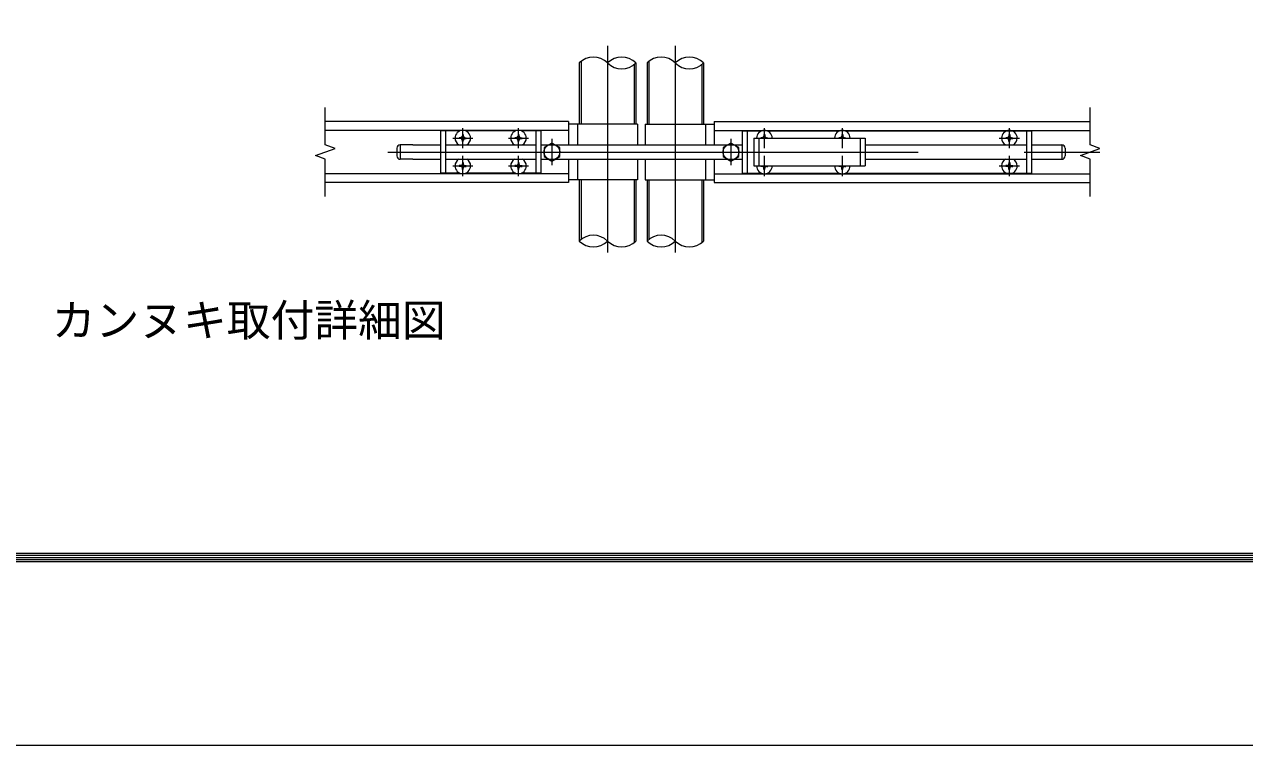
# Model space of a CAD drawing. Units: millimetres, scale not verified. Extents: x -6300 to 6300, y -4455 to 4455.
# Drawn here: x -3955 to -1763, y -4455 to -3159 of the extents above; entities that cross this region are included whole.
import ezdxf
from ezdxf.enums import TextEntityAlignment as Align

# ---------------------------------------------------------------- set-up
doc = ezdxf.new("R2010")
doc.units = ezdxf.units.MM
doc.header["$LTSCALE"] = 30
doc.linetypes.add('DASHED', pattern=[7.5, 6, -1.5])
doc.linetypes.add('USER1', pattern=[50.8, 31.75, -6.35, 6.35, -6.35])
for name, color, linetype, lineweight in [('0-1_D-TTL', 7, 'Continuous', 9), ('0-2_D-TTL-TXT', 7, 'Continuous', 13), ('0-3_D-BMK', 2, 'USER1', 13), ('0-4_D-STR1', 1, 'Continuous', 18), ('0-5_D-STR3', 3, 'Continuous', 13), ('0-9_D-STR-DIM', 7, 'Continuous', 9)]:
    doc.layers.add(name, color=color, linetype=linetype, lineweight=lineweight)
doc.styles.add('ＭＳ ゴシック', font='')
doc.styles.get('ＭＳ ゴシック').set_extended_font_data('MS Gothic')

msp = doc.modelspace()

# ---------------------------------------------------------------- linework, layer by layer
at = {"layer": '0-1_D-TTL', "color": 2, "lineweight": 18}
msp.add_lwpolyline([(-6299.95, 4455), (6300.05, 4455), (6300.05, -4455), (-6299.95, -4455)], close=True, dxfattribs=at)
at = {"layer": '0-1_D-TTL'}
for points in [[(-5894.95, 4125), (5895.05, 4125), (5895.05, -4125), (-5894.95, -4125)], [(-5891.2, 4121.25), (5891.3, 4121.25), (5891.3, -4121.25), (-5891.2, -4121.25)], [(-5887.45, 4117.5), (5887.55, 4117.5), (5887.55, -4117.5), (-5887.45, -4117.5)], [(-5883.7, 4113.75), (5883.8, 4113.75), (5883.8, -4113.75), (-5883.7, -4113.75)], [(-5879.95, 4110), (5880.05, 4110), (5880.05, -4110), (-5879.95, -4110)]]:
    msp.add_lwpolyline(points, close=True, dxfattribs=at)
at = {"layer": '0-3_D-BMK'}
for p, q in [((-2907.38, -3198.18), (-2907.38, -3569.35)), ((-2785.78, -3198.18), (-2785.78, -3569.35)), ((-3167.38, -3381.98), (-3167.38, -3345.72)), ((-3067.38, -3381.9), (-3067.38, -3345.64)), ((-2625.78, -3381.98), (-2625.78, -3345.72)), ((-2485.78, -3381.98), (-2485.78, -3345.72)), ((-2185.78, -3381.9), (-2185.78, -3345.64)), ((-3185.59, -3363.77), (-3149.33, -3363.77)), ((-3085.59, -3363.77), (-3049.33, -3363.77)), ((-3007.38, -3365.19), (-3007.38, -3412.34)), ((-2685.78, -3365.19), (-2685.78, -3412.34)), ((-2203.99, -3363.77), (-2167.73, -3363.77)), ((-3302.02, -3388.77), (-2023.12, -3388.77)), ((-3167.38, -3431.9), (-3167.38, -3395.64)), ((-3067.38, -3431.9), (-3067.38, -3395.64)), ((-2625.78, -3431.98), (-2625.78, -3395.72)), ((-2485.78, -3431.98), (-2485.78, -3395.72)), ((-2185.78, -3431.9), (-2185.78, -3395.64)), ((-3185.59, -3413.77), (-3149.33, -3413.77)), ((-3085.59, -3413.77), (-3049.33, -3413.77)), ((-2203.99, -3413.77), (-2167.73, -3413.77))]:
    msp.add_line(p, q, dxfattribs=at)
at = {"layer": '0-4_D-STR1'}
for p, q in [((-2958.18, -3228.77), (-2958.18, -3338.77)), ((-2856.58, -3228.77), (-2856.58, -3338.77)), ((-2836.58, -3228.77), (-2836.58, -3338.77)), ((-2734.98, -3228.77), (-2734.98, -3338.77)), ((-2958.18, -3438.77), (-2958.18, -3548.77)), ((-2856.58, -3438.77), (-2856.58, -3548.77)), ((-2856.58, -3438.77), (-2856.58, -3548.77)), ((-2836.58, -3438.77), (-2836.58, -3548.77)), ((-2836.58, -3438.77), (-2836.58, -3548.77)), ((-2734.98, -3438.77), (-2734.98, -3548.77))]:
    msp.add_line(p, q, dxfattribs=at)
at = {"layer": '0-4_D-STR1', "linetype": 'DASHED'}
for p, q in [((-2954.98, -3225.94), (-2954.98, -3338.77)), ((-2859.78, -3231.59), (-2859.78, -3338.77)), ((-2833.38, -3225.94), (-2833.38, -3338.77)), ((-2738.18, -3231.59), (-2738.18, -3338.77)), ((-2954.98, -3438.77), (-2954.98, -3545.94)), ((-2859.78, -3438.77), (-2859.78, -3551.59)), ((-2833.38, -3438.77), (-2833.38, -3545.94)), ((-2738.18, -3438.77), (-2738.18, -3551.59))]:
    msp.add_line(p, q, dxfattribs=at)
at = {"layer": '0-5_D-STR3'}
for p, q in [((-2977.38, -3333.77), (-3414.37, -3333.77)), ((-2977.38, -3349.77), (-3414.37, -3349.77)), ((-3207.38, -3350.77), (-3207.38, -3426.77)), ((-3172.58, -3350.77), (-3207.38, -3350.77)), ((-3198.38, -3350.77), (-3198.38, -3426.77)), ((-3072.58, -3350.77), (-3162.18, -3350.77)), ((-3027.38, -3350.77), (-3062.18, -3350.77)), ((-3036.38, -3350.77), (-3036.38, -3426.77)), ((-3027.38, -3350.77), (-3027.38, -3426.77)), ((-2977.38, -3333.77), (-2977.38, -3375.77)), ((-2853.38, -3338.77), (-2977.38, -3338.77)), ((-2961.38, -3338.77), (-2961.38, -3375.77)), ((-2853.38, -3338.77), (-2853.38, -3375.77)), ((-2839.78, -3338.77), (-2715.78, -3338.77)), ((-2839.78, -3338.77), (-2839.78, -3375.77)), ((-2731.78, -3338.77), (-2731.78, -3375.77)), ((-2715.78, -3333.77), (-2715.78, -3375.77)), ((-2715.78, -3333.77), (-2040.66, -3333.77)), ((-2715.78, -3349.77), (-2040.66, -3349.77)), ((-2665.78, -3350.77), (-2665.78, -3426.77)), ((-2665.78, -3350.77), (-2630.98, -3350.77)), ((-2656.78, -3350.77), (-2656.78, -3426.77)), ((-2620.58, -3350.77), (-2490.98, -3350.77)), ((-2480.58, -3350.77), (-2145.78, -3350.77)), ((-2154.78, -3350.77), (-2154.78, -3426.77)), ((-2145.78, -3350.77), (-2145.78, -3426.77)), ((-3173.68, -3364.56), (-3173.68, -3363.77)), ((-3171.09, -3364.6), (-3173.68, -3364.56)), ((-3168.17, -3357.47), (-3168.21, -3360.06)), ((-3168.17, -3370.07), (-3168.21, -3367.47)), ((-3166.59, -3357.47), (-3168.17, -3357.47)), ((-3166.59, -3370.07), (-3168.17, -3370.07)), ((-3166.59, -3357.47), (-3166.54, -3360.06)), ((-3166.59, -3370.07), (-3166.54, -3367.47)), ((-3163.67, -3362.93), (-3161.08, -3362.98)), ((-3161.08, -3362.98), (-3161.08, -3363.77)), ((-3071.09, -3362.93), (-3073.68, -3362.98)), ((-3073.68, -3362.98), (-3073.68, -3363.77)), ((-3068.17, -3357.47), (-3068.21, -3360.06)), ((-3068.17, -3370.07), (-3068.21, -3367.47)), ((-3066.59, -3357.47), (-3068.17, -3357.47)), ((-3066.59, -3370.07), (-3068.17, -3370.07)), ((-3066.59, -3357.47), (-3066.54, -3360.06)), ((-3066.59, -3370.07), (-3066.54, -3367.47)), ((-3063.67, -3364.6), (-3061.08, -3364.56)), ((-3061.08, -3364.56), (-3061.08, -3363.77)), ((-2644.78, -3363.77), (-2644.78, -3413.77)), ((-2644.78, -3363.77), (-2444.78, -3363.77)), ((-2629.49, -3362.93), (-2632.08, -3362.98)), ((-2632.08, -3362.98), (-2632.08, -3363.77)), ((-2626.57, -3357.47), (-2626.61, -3360.06)), ((-2626.57, -3357.47), (-2624.99, -3357.47)), ((-2624.99, -3357.47), (-2624.94, -3360.06)), ((-2489.49, -3362.93), (-2492.08, -3362.98)), ((-2492.08, -3362.98), (-2492.08, -3363.77)), ((-2486.57, -3357.47), (-2486.61, -3360.06)), ((-2486.57, -3357.47), (-2484.99, -3357.47)), ((-2484.99, -3357.47), (-2484.94, -3360.06)), ((-2482.07, -3362.93), (-2479.48, -3362.98)), ((-2479.48, -3362.98), (-2479.48, -3363.77)), ((-2444.78, -3363.77), (-2444.78, -3413.77)), ((-2189.49, -3362.93), (-2192.08, -3362.98)), ((-2192.08, -3362.98), (-2192.08, -3363.77)), ((-2186.57, -3357.47), (-2186.61, -3360.06)), ((-2186.57, -3370.07), (-2186.61, -3367.47)), ((-2184.99, -3357.47), (-2186.57, -3357.47)), ((-2184.99, -3370.07), (-2186.57, -3370.07)), ((-2184.99, -3357.47), (-2184.94, -3360.06)), ((-2184.99, -3370.07), (-2184.94, -3367.47)), ((-2182.07, -3364.6), (-2179.48, -3364.56)), ((-2179.48, -3364.56), (-2179.48, -3363.77)), ((-3285.78, -3381.77), (-3285.78, -3395.77)), ((-3256.88, -3375.77), (-3279.78, -3375.77)), ((-3279.78, -3375.77), (-3279.78, -3401.77)), ((-3257.19, -3375.77), (-3207.38, -3375.77)), ((-3198.38, -3375.77), (-3036.38, -3375.77)), ((-3027.38, -3375.77), (-2921.68, -3375.77)), ((-2921.98, -3375.77), (-2665.78, -3375.77)), ((-2444.78, -3375.77), (-2154.78, -3375.77)), ((-2145.78, -3375.77), (-2091.78, -3375.77)), ((-2091.78, -3375.77), (-2091.78, -3401.77)), ((-2085.78, -3381.77), (-2085.78, -3395.77)), ((-3256.88, -3401.77), (-3279.78, -3401.77)), ((-3257.19, -3401.77), (-3207.38, -3401.77)), ((-3198.38, -3401.77), (-3036.38, -3401.77)), ((-3173.68, -3414.56), (-3173.68, -3413.77)), ((-3171.09, -3414.6), (-3173.68, -3414.56)), ((-3168.17, -3407.47), (-3168.21, -3410.06)), ((-3168.17, -3420.07), (-3168.21, -3417.47)), ((-3166.59, -3407.47), (-3168.17, -3407.47)), ((-3166.59, -3407.47), (-3166.54, -3410.06)), ((-3166.59, -3420.07), (-3166.54, -3417.47)), ((-3163.67, -3412.93), (-3161.08, -3412.98)), ((-3163.67, -3414.6), (-3161.08, -3414.56)), ((-3161.08, -3412.98), (-3161.08, -3413.77)), ((-3161.08, -3414.56), (-3161.08, -3413.77)), ((-3071.09, -3412.93), (-3073.68, -3412.98)), ((-3073.68, -3412.98), (-3073.68, -3413.77)), ((-3068.17, -3407.47), (-3068.21, -3410.06)), ((-3068.17, -3420.07), (-3068.21, -3417.47)), ((-3066.59, -3407.47), (-3068.17, -3407.47)), ((-3066.59, -3407.47), (-3066.54, -3410.06)), ((-3066.59, -3420.07), (-3066.54, -3417.47)), ((-3063.67, -3412.93), (-3061.08, -3412.98)), ((-3063.67, -3414.6), (-3061.08, -3414.56)), ((-3061.08, -3412.98), (-3061.08, -3413.77)), ((-3061.08, -3414.56), (-3061.08, -3413.77)), ((-3027.38, -3401.77), (-2921.68, -3401.77)), ((-2977.38, -3401.77), (-2977.38, -3443.77)), ((-2961.38, -3401.77), (-2961.38, -3438.77)), ((-2921.98, -3401.77), (-2665.78, -3401.77)), ((-2853.38, -3401.77), (-2853.38, -3438.77)), ((-2839.78, -3401.77), (-2839.78, -3438.77)), ((-2731.78, -3401.77), (-2731.78, -3438.77)), ((-2715.78, -3401.77), (-2715.78, -3443.77)), ((-2644.78, -3413.77), (-2444.78, -3413.77)), ((-2632.08, -3414.56), (-2632.08, -3413.77)), ((-2629.49, -3414.6), (-2632.08, -3414.56)), ((-2626.57, -3420.07), (-2626.61, -3417.47)), ((-2624.99, -3420.07), (-2624.94, -3417.47)), ((-2622.07, -3414.6), (-2619.48, -3414.56)), ((-2619.48, -3414.56), (-2619.48, -3413.77)), ((-2492.08, -3414.56), (-2492.08, -3413.77)), ((-2489.49, -3414.6), (-2492.08, -3414.56)), ((-2486.57, -3420.07), (-2486.61, -3417.47)), ((-2484.99, -3420.07), (-2484.94, -3417.47)), ((-2482.07, -3414.6), (-2479.48, -3414.56)), ((-2479.48, -3414.56), (-2479.48, -3413.77)), ((-2444.78, -3401.77), (-2154.78, -3401.77)), ((-2189.49, -3412.93), (-2192.08, -3412.98)), ((-2192.08, -3412.98), (-2192.08, -3413.77)), ((-2186.57, -3407.47), (-2186.61, -3410.06)), ((-2186.57, -3420.07), (-2186.61, -3417.47)), ((-2184.99, -3407.47), (-2186.57, -3407.47)), ((-2184.99, -3407.47), (-2184.94, -3410.06)), ((-2184.99, -3420.07), (-2184.94, -3417.47)), ((-2182.07, -3412.93), (-2179.48, -3412.98)), ((-2182.07, -3414.6), (-2179.48, -3414.56)), ((-2179.48, -3412.98), (-2179.48, -3413.77)), ((-2179.48, -3414.56), (-2179.48, -3413.77)), ((-2145.78, -3401.77), (-2091.78, -3401.77)), ((-2977.38, -3427.77), (-3414.37, -3427.77)), ((-3172.58, -3426.77), (-3207.38, -3426.77)), ((-3166.59, -3420.07), (-3168.17, -3420.07)), ((-3072.58, -3426.77), (-3162.18, -3426.77)), ((-3066.59, -3420.07), (-3068.17, -3420.07)), ((-3027.38, -3426.77), (-3062.18, -3426.77)), ((-2853.38, -3438.77), (-2977.38, -3438.77)), ((-2839.78, -3438.77), (-2715.78, -3438.77)), ((-2715.78, -3427.77), (-2040.66, -3427.77)), ((-2665.78, -3426.77), (-2630.98, -3426.77)), ((-2626.57, -3420.07), (-2624.99, -3420.07)), ((-2620.58, -3426.77), (-2490.98, -3426.77)), ((-2486.57, -3420.07), (-2484.99, -3420.07)), ((-2480.58, -3426.77), (-2145.78, -3426.77)), ((-2184.99, -3420.07), (-2186.57, -3420.07)), ((-2977.38, -3443.77), (-3414.37, -3443.77)), ((-2715.78, -3443.77), (-2040.66, -3443.77))]:
    msp.add_line(p, q, dxfattribs=at)
at = {"layer": '0-5_D-STR3', "linetype": 'DASHED'}
for p, q in [((-2635.78, -3363.77), (-2635.78, -3413.77)), ((-2453.78, -3363.77), (-2453.78, -3413.77))]:
    msp.add_line(p, q, dxfattribs=at)
at = {"layer": '0-5_D-STR3'}
for points in [[(-3171.09, -3362.93), (-3173.68, -3362.98), (-3173.68, -3363.77)], [(-3163.67, -3364.6), (-3161.08, -3364.56), (-3161.08, -3363.77)], [(-3071.09, -3364.6), (-3073.68, -3364.56), (-3073.68, -3363.77)], [(-3063.67, -3362.93), (-3061.08, -3362.98), (-3061.08, -3363.77)], [(-2622.07, -3362.93), (-2619.48, -3362.98), (-2619.48, -3363.77)], [(-2189.49, -3364.6), (-2192.08, -3364.56), (-2192.08, -3363.77)], [(-2182.07, -3362.93), (-2179.48, -3362.98), (-2179.48, -3363.77)], [(-3171.09, -3412.93), (-3173.68, -3412.98), (-3173.68, -3413.77)], [(-3071.09, -3414.6), (-3073.68, -3414.56), (-3073.68, -3413.77)], [(-2189.49, -3414.6), (-2192.08, -3414.56), (-2192.08, -3413.77)]]:
    msp.add_lwpolyline(points, dxfattribs=at)
at = {"layer": '0-5_D-STR3', "color": 4, "linetype": 'DASHED'}
for points in [[(-3007.38, -3372.57), (-3021.41, -3380.67), (-3021.41, -3396.87), (-3007.38, -3404.97), (-2993.35, -3396.87), (-2993.35, -3380.67)], [(-2685.78, -3372.57), (-2699.81, -3380.67), (-2699.81, -3396.87), (-2685.78, -3404.97), (-2671.75, -3396.87), (-2671.75, -3380.67)]]:
    msp.add_lwpolyline(points, close=True, dxfattribs=at)
at = {"layer": '0-5_D-STR3', "color": 4, "linetype": 'DASHED', "lineweight": 9}
for centre in [(-3007.38, -3388.77), (-2685.78, -3388.77)]:
    msp.add_circle(centre, 14.07, dxfattribs=at)
at = {"layer": '0-5_D-STR3'}
for centre, radius, start, end in [((-3167.38, -3363.77), 14, 0, 180), ((-3067.38, -3363.77), 14, 0, 180), ((-2625.78, -3363.77), 14, 0, 180), ((-2485.78, -3363.77), 14, 0, 180), ((-2185.78, -3363.77), 14, 0, 180), ((-3167.38, -3363.77), 14, 180, 238.99728), ((-3171.19, -3359.96), 2.98, 270, 0), ((-3171.19, -3367.58), 2.98, 0, 90), ((-3163.57, -3359.96), 2.98, 180, 270), ((-3163.57, -3367.58), 2.98, 90, 180), ((-3167.38, -3363.77), 14, 301.00272, 0), ((-3067.38, -3363.77), 14, 180, 238.99728), ((-3071.19, -3359.96), 2.98, 270, 0), ((-3071.19, -3367.58), 2.98, 0, 90), ((-3063.57, -3359.96), 2.98, 180, 270), ((-3063.57, -3367.58), 2.98, 90, 180), ((-3067.38, -3363.77), 14, 301.00272, 0), ((-2629.59, -3359.96), 2.98, 270, 0), ((-2621.97, -3359.96), 2.98, 180, 270), ((-2489.59, -3359.96), 2.98, 270, 0), ((-2481.97, -3359.96), 2.98, 180, 270), ((-2185.78, -3363.77), 14, 180, 238.99728), ((-2189.59, -3359.96), 2.98, 270, 0), ((-2189.59, -3367.58), 2.98, 0, 90), ((-2181.97, -3359.96), 2.98, 180, 270), ((-2181.97, -3367.58), 2.98, 90, 180), ((-2185.78, -3363.77), 14, 301.00272, 0), ((-3279.78, -3381.77), 6, 90, 180), ((-3279.78, -3395.77), 6, 180, 270), ((-2091.78, -3381.77), 6, 0, 90), ((-2091.78, -3395.77), 6, 270, 0), ((-3167.38, -3413.77), 14, 121.00272, 180), ((-3167.38, -3413.77), 14, 180, 0), ((-3171.19, -3409.96), 2.98, 270, 0), ((-3171.19, -3417.58), 2.98, 0, 90), ((-3163.57, -3409.96), 2.98, 180, 270), ((-3163.57, -3417.58), 2.98, 90, 180), ((-3167.38, -3413.77), 14, 0, 58.99728), ((-3067.38, -3413.77), 14, 121.00272, 180), ((-3067.38, -3413.77), 14, 180, 0), ((-3071.19, -3409.96), 2.98, 270, 0), ((-3071.19, -3417.58), 2.98, 0, 90), ((-3063.57, -3409.96), 2.98, 180, 270), ((-3063.57, -3417.58), 2.98, 90, 180), ((-3067.38, -3413.77), 14, 0, 58.99728), ((-2625.78, -3413.77), 14, 180, 0), ((-2629.59, -3417.58), 2.98, 0, 90), ((-2621.97, -3417.58), 2.98, 90, 180), ((-2485.78, -3413.77), 14, 180, 0), ((-2489.59, -3417.58), 2.98, 0, 90), ((-2481.97, -3417.58), 2.98, 90, 180), ((-2185.78, -3413.77), 14, 121.00272, 180), ((-2185.78, -3413.77), 14, 180, 0), ((-2189.59, -3409.96), 2.98, 270, 0), ((-2189.59, -3417.58), 2.98, 0, 90), ((-2181.97, -3409.96), 2.98, 180, 270), ((-2181.97, -3417.58), 2.98, 90, 180), ((-2185.78, -3413.77), 14, 0, 58.99728)]:
    msp.add_arc(centre, radius, start, end, dxfattribs=at)
at = {"layer": '0-9_D-STR-DIM'}
for p, q in [((-3414.37, -3375.94), (-3414.37, -3308.77)), ((-2040.66, -3375.94), (-2040.66, -3308.77)), ((-3431.99, -3395.18), (-3396.75, -3382.35)), ((-3414.37, -3401.59), (-3431.99, -3395.18)), ((-3396.75, -3382.35), (-3414.37, -3375.94)), ((-2058.28, -3395.18), (-2023.04, -3382.35)), ((-2040.66, -3401.59), (-2058.28, -3395.18)), ((-2023.04, -3382.35), (-2040.66, -3375.94)), ((-3414.37, -3468.77), (-3414.37, -3401.59)), ((-2040.66, -3468.77), (-2040.66, -3401.59))]:
    msp.add_line(p, q, dxfattribs=at)
for centre, start, end in [((-2932.78, -3254.33), 45.18146, 134.81854), ((-2881.98, -3254.33), 45.18146, 134.81854), ((-2811.18, -3254.33), 45.18146, 134.81854), ((-2760.38, -3254.33), 45.18146, 134.81854), ((-2881.98, -3203.2), 225.18146, 314.81854), ((-2760.38, -3203.2), 225.18146, 314.81854), ((-2932.78, -3574.33), 45.18146, 134.81854), ((-2932.78, -3523.2), 225.18146, 314.81854), ((-2881.98, -3523.2), 225.18146, 314.81854), ((-2811.18, -3574.33), 45.18146, 134.81854), ((-2811.18, -3523.2), 225.18146, 314.81854), ((-2760.38, -3523.2), 225.18146, 314.81854)]:
    msp.add_arc(centre, 36.03, start, end, dxfattribs=at)

# ---------------------------------------------------------------- texts
at = {"layer": '0-2_D-TTL-TXT', "style": 'ＭＳ ゴシック'}
msp.add_text('カンヌキ取付詳細図', height=57.62, dxfattribs=at).set_placement((-3905.64, -3736.98), align=Align.BOTTOM_LEFT)

doc.saveas('drawing.dxf')
